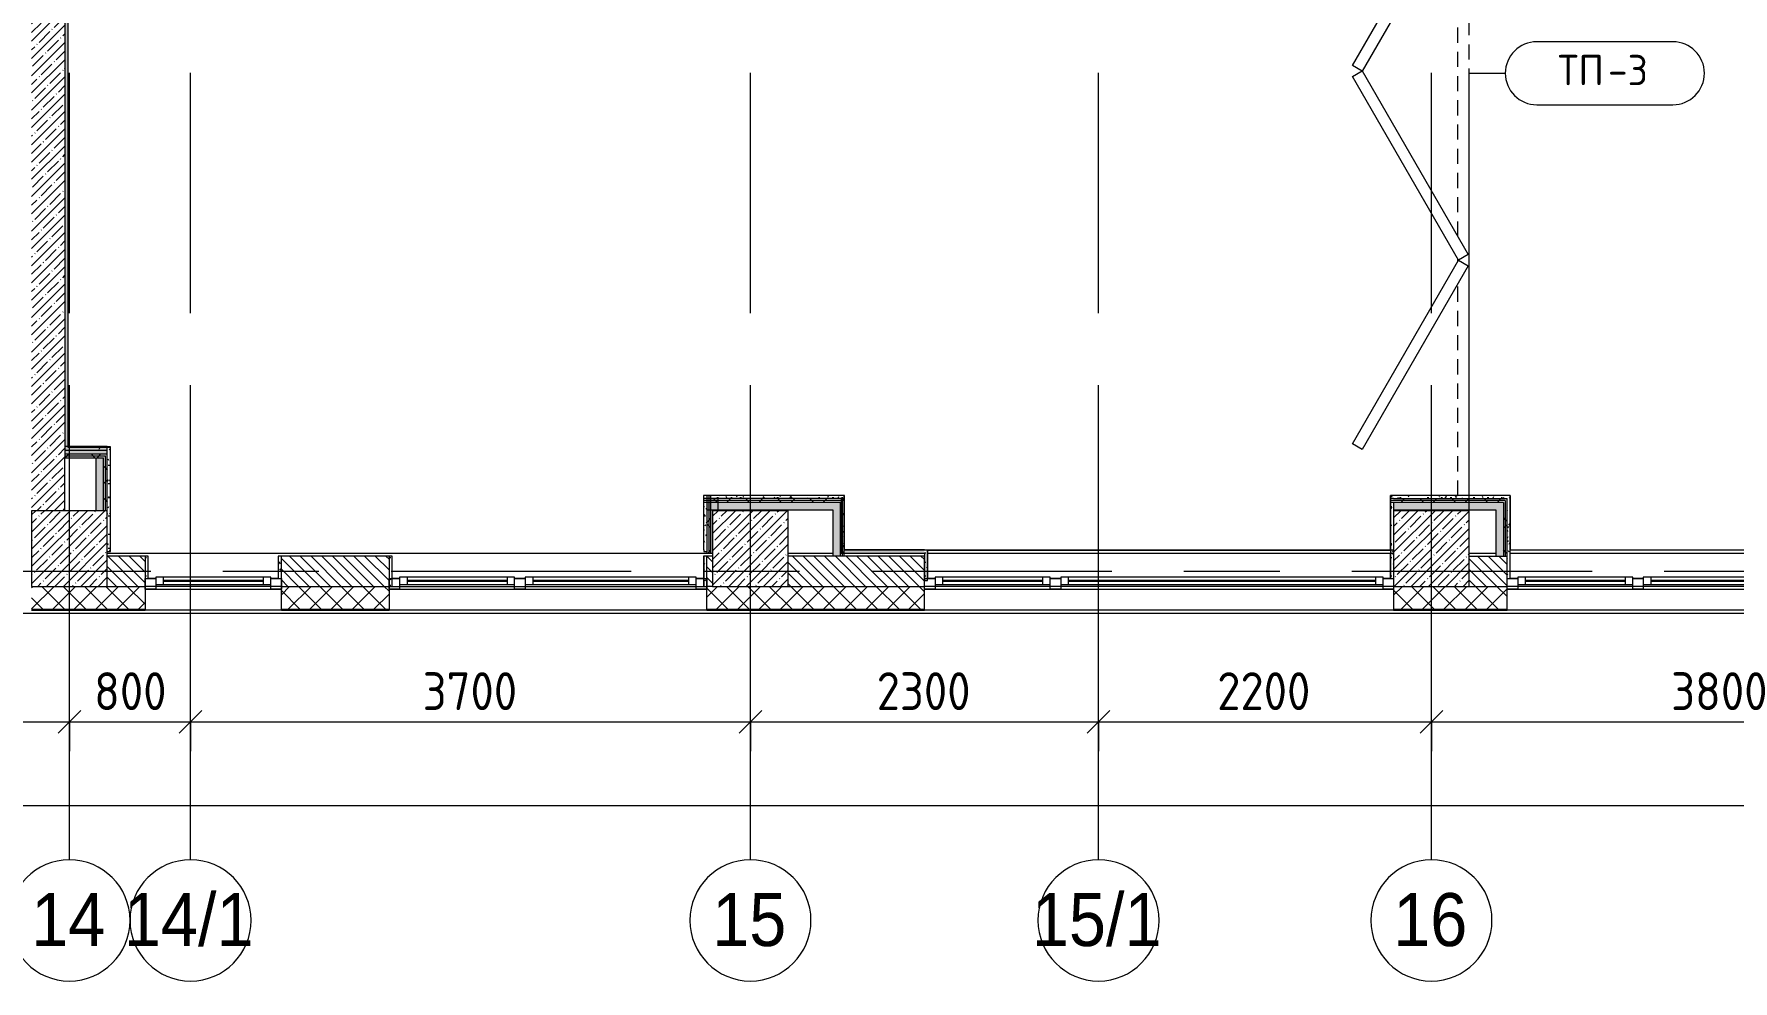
# Model space of a CAD drawing. Header units: millimetres. Extents: x 35848 to 85156, y -2706 to 28205.
# Drawn here: x 47425 to 58653, y -2706 to 3549 of the extents above; entities that cross this region are included whole.
import ezdxf

# ---------------------------------------------------------------- set-up
doc = ezdxf.new("R2010")
doc.units = ezdxf.units.MM
doc.linetypes.add('200_ШТРИХ__ш1_п0_6_', pattern=[160, 100, -60])
doc.linetypes.add('Осевая', pattern=[3175, 635, -476.25, 1587.5, -476.25])
for name, color, linetype, lineweight in [('A-ANNO-DIMS', 7, 'Continuous', 9), ('A-ANNO-DIMS-100', 7, 'Continuous', 9), ('A-DOOR-IDEN', 7, 'Continuous', 9), ('A-GLAZ', 7, 'Continuous', 9), ('A-GLAZ-1', 7, 'Continuous', 13), ('A-WALL', 7, 'Continuous', 9), ('I-WALL', 7, 'Continuous', 9), ('S-COLS', 7, 'Continuous', 9), ('Оси', 7, 'Continuous', 9), ('Оси-1', 7, 'Continuous', 20), ('Оси-2', 7, 'Осевая', 9)]:
    doc.layers.add(name, color=color, linetype=linetype, lineweight=lineweight)
for name, color, linetype, lineweight, true_color in [('A-DOOR-1', 1, 'Continuous', 9, 0xff0000), ('A-DOOR-3', 1, '200_ШТРИХ__ш1_п0_6_', 9, 0xff0000), ('A-DOOR-FRAM-1', 1, 'Continuous', 13, 0xff0000), ('A-WALL-1', 7, 'Continuous', 9, 0x3c3c3c), ('A-WALL-FNSH-1', 7, 'Continuous', 9, 0x3c3c3c)]:
    doc.layers.add(name, color=color, linetype=linetype, lineweight=lineweight, true_color=true_color)
doc.styles.add('Arial', font='arial.ttf', dxfattribs={"width": 0.9, "height": 350})
doc.styles.add('GOST Common', font='GOST_Common.ttf', dxfattribs={"height": 200})
doc.styles.add('ISOCPEUR', font='isocpeur.ttf', dxfattribs={"width": 0.9, "height": 250})
doc.dimstyles.new('ISO-2_5_0_9К_БОЛЬШОЙ', dxfattribs={"dimscale": 304.8, "dimtxt": 248.995294, "dimasz": 0.492126, "dimexe": 0.393701, "dimexo": 0.984252, "dimgap": 0, "dimtad": 1, "dimdec": 0, "dimrnd": 10, "dimzin": 0, "dimdsep": 46, "dimtxsty": 'ISOCPEUR', "dimblk1": 'OBLIQUE', "dimblk2": 'OBLIQUE', "dimsah": 1, "dimcen": 0.09, "dimdle": 0.393701, "dimazin": 0, "dimtfac": 1, "dimtdec": 4, "dimtix": 1, "dimtmove": 0, "dimatfit": 3, "dimfxl": 1, "dimtvp": 1, "dimtolj": 1, "dimtzin": 0, "dimarcsym": 2})
pattern_1 = [(0, (0, 0), (121.92, 30.48), [10.058, -81.382, 10.058, -81.382, -487.68]), (0, (0, 0), (121.92, 30.48), [-182.88, 10.058, -172.822, 10.058, -81.382, -213.36]), (0, (0, 0), (121.92, 30.48), [-457.2, 10.058, -50.902, 10.058, -142.342]), (120, (45.72, 15.24), (-87.356454, 90.345817), [10.058, -81.382, 10.058, -81.382, -487.68]), (120, (45.72, 15.24), (-87.356454, 90.345817), [-182.88, 10.058, -172.822, 10.058, -81.382, -213.36]), (120, (45.72, 15.24), (-87.356454, 90.345817), [-457.2, 10.058, -50.902, 10.058, -142.342]), (240, (60.96, 76.2), (-34.563546, -120.825817), [10.058, -81.382, 10.058, -81.382, -487.68]), (240, (60.96, 76.2), (-34.563546, -120.825817), [-182.88, 10.058, -172.822, 10.058, -81.382, -213.36]), (240, (60.96, 76.2), (-34.563546, -120.825817), [-457.2, 10.058, -50.902, 10.058, -142.342])]
pattern_2 = [(45, (0, 0), (-106.066, 106.066), []), (135, (0, 0), (-106.066, -106.066), [])]

# ---------------------------------------------------------------- blocks, each defined once
blk = doc.blocks.new('BSC_Колонна _Прямоугольная - 500х500-V7-План заполнения и маркировки дверных проемов 1 этажа в осях 12-23')
at = {"layer": 'S-COLS'}
h = blk.add_hatch(dxfattribs=at)
h.set_pattern_fill('FP_9', color=256, style=0, pattern_type=2)
h.set_pattern_definition([(45, (-47660, -150), (-57.02463, 57.02463), []), (45, (-47602.975, -150), (-57.02463, 57.02463), [100.806, -20.161, 3.353, -16.808])])
h.paths.add_polyline_path([(-250, -250), (250, -250), (250, 250), (-250, 250)])
for p, q in [((250, 250), (-250, 250)), ((-250, 250), (-250, -250)), ((250, -250), (250, 250)), ((-250, -250), (250, -250))]:
    blk.add_line(p, q, dxfattribs=at)
blk = doc.blocks.new('BSC_Колонна _Прямоугольная - 500х500-V8-План заполнения и маркировки дверных проемов 1 этажа в осях 12-23')
at = {"layer": 'S-COLS'}
h = blk.add_hatch(dxfattribs=at)
h.set_pattern_fill('FP_10', color=256, style=0, pattern_type=2)
h.set_pattern_definition([(45, (-52160, -150), (-57.02463, 57.02463), []), (45, (-52102.975, -150), (-57.02463, 57.02463), [100.806, -20.161, 3.353, -16.808])])
h.paths.add_polyline_path([(-250, -250), (250, -250), (250, 250), (-250, 250)])
for p, q in [((250, 250), (-250, 250)), ((-250, 250), (-250, -250)), ((250, -250), (250, 250)), ((-250, -250), (250, -250))]:
    blk.add_line(p, q, dxfattribs=at)
blk = doc.blocks.new('120_Окно_СКБ_1Ст - 120_Окно_СКБ_1Ст 900х2500_h_-20664874-План заполнения и маркировки дверных проемов 1 этажа в осях 12-23')
at = {"layer": 'A-GLAZ'}
for p, q in [((450, -57), (-450, -57)), ((-330, -107), (330, -107)), ((-430, -127), (-380, -127)), ((330, -117), (-330, -117)), ((380, -127), (430, -127))]:
    blk.add_line(p, q, dxfattribs=at)
at = {"layer": 'A-GLAZ-1'}
for p, q in [((-450, -127), (-450, -57)), ((-450, -57), (-380, -57)), ((-380, -57), (-380, -127)), ((380, -87), (-380, -87)), ((-380, -87), (-380, -137)), ((-330, -137), (-330, -87)), ((330, -137), (330, -87)), ((380, -127), (380, -57)), ((380, -57), (450, -57)), ((380, -137), (380, -87)), ((450, -57), (450, -127)), ((-380, -127), (-450, -127)), ((-380, -137), (380, -137)), ((450, -127), (380, -127))]:
    blk.add_line(p, q, dxfattribs=at)
blk = doc.blocks.new('120_Окно_СКБ_2Ст - 120_Окно_СКБ_2Ст 2100х2500 _мал створка справа_-22445857-План заполнения и маркировки дверных проемов 1 этажа в осях 12-23')
at = {"layer": 'A-GLAZ'}
for p, q in [((1050, -57), (-1050, -57)), ((-930, -107), (100, -107)), ((270, -107), (930, -107)), ((-1030, -127), (-980, -127)), ((100, -117), (-930, -117)), ((150, -127), (220, -127)), ((930, -117), (270, -117)), ((980, -127), (1030, -127))]:
    blk.add_line(p, q, dxfattribs=at)
at = {"layer": 'A-GLAZ-1'}
for p, q in [((-1050, -127), (-1050, -57)), ((-1050, -57), (-980, -57)), ((-980, -57), (-980, -127)), ((150, -87), (-980, -87)), ((-980, -87), (-980, -137)), ((-930, -137), (-930, -87)), ((100, -137), (100, -87)), ((150, -127), (150, -57)), ((150, -57), (220, -57)), ((150, -137), (150, -87)), ((220, -57), (220, -127)), ((980, -87), (220, -87)), ((220, -87), (220, -137)), ((270, -137), (270, -87)), ((930, -137), (930, -87)), ((980, -127), (980, -57)), ((980, -57), (1050, -57)), ((980, -137), (980, -87)), ((1050, -57), (1050, -127)), ((-980, -127), (-1050, -127)), ((-980, -137), (150, -137)), ((220, -127), (150, -127)), ((220, -137), (980, -137)), ((1050, -127), (980, -127))]:
    blk.add_line(p, q, dxfattribs=at)
blk = doc.blocks.new('120_Окно_СКБ_2Ст - 120_Окно_СКБ_2Ст 3100х2500 _мал_створка слева_-22446080-План заполнения и маркировки дверных проемов 1 этажа в осях 12-23')
at = {"layer": 'A-GLAZ'}
for p, q in [((1550, -57), (-1550, -57)), ((-1430, -107), (600, -107)), ((770, -107), (1430, -107)), ((-1530, -127), (-1480, -127)), ((600, -117), (-1430, -117)), ((650, -127), (720, -127)), ((1430, -117), (770, -117)), ((1480, -127), (1530, -127))]:
    blk.add_line(p, q, dxfattribs=at)
at = {"layer": 'A-GLAZ-1'}
for p, q in [((-1550, -127), (-1550, -57)), ((-1550, -57), (-1480, -57)), ((-1480, -57), (-1480, -127)), ((650, -87), (-1480, -87)), ((-1480, -87), (-1480, -137)), ((-1430, -137), (-1430, -87)), ((600, -137), (600, -87)), ((650, -127), (650, -57)), ((650, -57), (720, -57)), ((650, -137), (650, -87)), ((720, -57), (720, -127)), ((1480, -87), (720, -87)), ((720, -87), (720, -137)), ((770, -137), (770, -87)), ((1430, -137), (1430, -87)), ((1480, -127), (1480, -57)), ((1480, -57), (1550, -57)), ((1480, -137), (1480, -87)), ((1550, -57), (1550, -127)), ((-1480, -127), (-1550, -127)), ((-1480, -137), (650, -137)), ((720, -127), (650, -127)), ((720, -137), (1480, -137)), ((1550, -127), (1480, -127))]:
    blk.add_line(p, q, dxfattribs=at)
blk = doc.blocks.new('120_Окно_СКБ_2Ст - 120_Окно_СКБ_2Ст 2100х2500 _мал створка справа_-V15-План заполнения и маркировки дверных проемов 1 этажа в осях 12-23')
at = {"layer": 'A-GLAZ'}
for p, q in [((1050, -57), (-1050, -57)), ((-930, -107), (100, -107)), ((270, -107), (930, -107)), ((-1050, -127), (-980, -127)), ((100, -117), (-930, -117)), ((150, -127), (220, -127)), ((930, -117), (270, -117)), ((980, -127), (1030, -127))]:
    blk.add_line(p, q, dxfattribs=at)
at = {"layer": 'A-GLAZ-1'}
for p, q in [((-1050, -127), (-1050, -57)), ((-1050, -57), (-980, -57)), ((-980, -57), (-980, -127)), ((150, -87), (-980, -87)), ((-980, -87), (-980, -137)), ((-930, -137), (-930, -87)), ((100, -137), (100, -87)), ((150, -127), (150, -57)), ((150, -57), (220, -57)), ((150, -137), (150, -87)), ((220, -57), (220, -127)), ((980, -87), (220, -87)), ((220, -87), (220, -137)), ((270, -137), (270, -87)), ((930, -137), (930, -87)), ((980, -127), (980, -57)), ((980, -57), (1050, -57)), ((980, -137), (980, -87)), ((1050, -57), (1050, -127)), ((-980, -127), (-1050, -127)), ((-980, -137), (150, -137)), ((220, -127), (150, -127)), ((220, -137), (980, -137)), ((1050, -127), (980, -127))]:
    blk.add_line(p, q, dxfattribs=at)
blk = doc.blocks.new('DOR__перегородка__Прямоугольная - ТП-3_ Вн_ДПГ_6820х3300h-19315679-План заполнения и маркировки дверных проемов 1 этажа в осях 12-23')
at = {"layer": 'A-DOOR-3'}
for p, q in [((6445, 1474), (6816, 1474)), ((6445, 1474), (6445, 288)), ((6520, 1474), (6520, 244)), ((6595, 1474), (6595, 201)), ((6670, 1474), (6670, 158)), ((6745, 1474), (6745, 114)), ((6445, 201), (6445, 75)), ((6520, 158), (6520, 75)), ((6595, 114), (6595, 75)), ((166, 75), (171, 75)), ((166, 0), (171, 0)), ((266, 75), (1664, 75)), ((266, 0), (6816, 0)), ((1814, 75), (1827, 75)), ((1977, 75), (4164, 75)), ((4314, 75), (4325, 75)), ((4475, 75), (6663, 75)), ((6813, 75), (6816, 75))]:
    blk.add_line(p, q, dxfattribs=at)
at = {"layer": 'A-DOOR-FRAM-1'}
for p, q in [((570, 707), (608, 772)), ((1783, 7), (570, 707)), ((608, 772), (1820, 72)), ((1821, 72), (3033, 772)), ((3071, 707), (1858, 7)), ((3033, 772), (3071, 707)), ((3070, 707), (3107, 772)), ((4282, 7), (3070, 707)), ((3107, 772), (4320, 72)), ((4319, 72), (5532, 772)), ((5569, 707), (4357, 7)), ((5532, 772), (5569, 707)), ((5569, 707), (5607, 772)), ((6781, 7), (5569, 707)), ((5607, 772), (6819, 72)), ((1820, 72), (1783, 7)), ((1858, 7), (1821, 72)), ((4320, 72), (4282, 7)), ((4357, 7), (4319, 72)), ((6819, 72), (6781, 7))]:
    blk.add_line(p, q, dxfattribs=at)
blk = doc.blocks.new('BSC_Колонна _Прямоугольная - 500х500-V17-План заполнения и маркировки дверных проемов 1 этажа в осях 12-23')
at = {"layer": 'S-COLS'}
h = blk.add_hatch(dxfattribs=at)
h.set_pattern_fill('FP_27', color=256, style=0, pattern_type=2)
h.set_pattern_definition([(45, (-56660, -150), (-57.02463, 57.02463), []), (45, (-56602.975, -150), (-57.02463, 57.02463), [100.806, -20.161, 3.353, -16.808])])
h.paths.add_polyline_path([(-250, -250), (250, -250), (250, 250), (-250, 250)])
for p, q in [((250, 250), (-250, 250)), ((-250, 250), (-250, -250)), ((250, -250), (250, 250)), ((-250, -250), (250, -250))]:
    blk.add_line(p, q, dxfattribs=at)
blk = doc.blocks.new('Ось сетки - D8-29747960-План заполнения и маркировки дверных проемов 1 этажа в осях 12-23')
at = {"layer": 'Оси-1'}
for start, end in [(360, 180), (180, 360)]:
    blk.add_arc((0, 0), 4, start, end, dxfattribs=at)
blk = doc.blocks.new('DIMBLOCK3-План заполнения и маркировки дверных проемов 1 этажа в осях 12-23')
at = {"layer": 'A-ANNO-DIMS-100'}
for p, q in [((43160, -1188), (43160, -874)), ((47660, -1188), (47660, -874)), ((43160, -994), (47660, -994)), ((43160, -994), (43160, -1188)), ((47660, -994), (47660, -1188))]:
    blk.add_line(p, q, dxfattribs=at)
at = {"layer": 'A-ANNO-DIMS-100', "lineweight": 20}
for p, q in [((43160, -994), (43085, -1069)), ((43160, -994), (43235, -919)), ((47660, -994), (47585, -1069)), ((47660, -994), (47735, -919))]:
    blk.add_line(p, q, dxfattribs=at)
at = {"layer": 'A-ANNO-DIMS-100', "color": 0, "insert": (45082, -667), "char_height": 250, "width": 787.21, "attachment_point": 1, "line_spacing_factor": 1.149209, "style": 'ISOCPEUR'}
blk.add_mtext('4500', dxfattribs=at)
blk = doc.blocks.new('_Oblique')
at = {"color": 0, "linetype": 'ByBlock', "lineweight": -2}
blk.add_line((-0.5, -0.5), (0.5, 0.5), dxfattribs=at)
blk = doc.blocks.new('DIMBLOCK4-План заполнения и маркировки дверных проемов 1 этажа в осях 12-23')
at = {"layer": 'A-ANNO-DIMS-100'}
for p, q in [((47660, -1188), (47660, -874)), ((48460, -1188), (48460, -874)), ((47660, -994), (48460, -994)), ((47660, -994), (47660, -1188)), ((48460, -994), (48460, -1188))]:
    blk.add_line(p, q, dxfattribs=at)
at = {"layer": 'A-ANNO-DIMS-100', "lineweight": 20}
for p, q in [((47660, -994), (47585, -1069)), ((47660, -994), (47735, -919)), ((48460, -994), (48385, -1069)), ((48460, -994), (48535, -919))]:
    blk.add_line(p, q, dxfattribs=at)
at = {"layer": 'A-ANNO-DIMS-100', "color": 0, "insert": (47823, -667), "char_height": 250, "width": 568.86, "attachment_point": 1, "line_spacing_factor": 1.149209, "style": 'ISOCPEUR'}
blk.add_mtext('800', dxfattribs=at)
blk = doc.blocks.new('DIMBLOCK5-План заполнения и маркировки дверных проемов 1 этажа в осях 12-23')
at = {"layer": 'A-ANNO-DIMS-100'}
for p, q in [((48460, -1188), (48460, -874)), ((52160, -1188), (52160, -874)), ((48460, -994), (52160, -994)), ((48460, -994), (48460, -1188)), ((52160, -994), (52160, -1188))]:
    blk.add_line(p, q, dxfattribs=at)
at = {"layer": 'A-ANNO-DIMS-100', "lineweight": 20}
for p, q in [((48460, -994), (48385, -1069)), ((48460, -994), (48535, -919)), ((52160, -994), (52085, -1069)), ((52160, -994), (52235, -919))]:
    blk.add_line(p, q, dxfattribs=at)
at = {"layer": 'A-ANNO-DIMS-100', "color": 0, "insert": (49994, -667), "char_height": 250, "width": 758.48, "attachment_point": 1, "line_spacing_factor": 1.149209, "style": 'ISOCPEUR'}
blk.add_mtext('3700', dxfattribs=at)
blk = doc.blocks.new('DIMBLOCK6-План заполнения и маркировки дверных проемов 1 этажа в осях 12-23')
at = {"layer": 'A-ANNO-DIMS-100'}
for p, q in [((52160, -1188), (52160, -874)), ((54460, -1188), (54460, -874)), ((52160, -994), (54460, -994)), ((52160, -994), (52160, -1188)), ((54460, -994), (54460, -1188))]:
    blk.add_line(p, q, dxfattribs=at)
at = {"layer": 'A-ANNO-DIMS-100', "lineweight": 20}
for p, q in [((52160, -994), (52085, -1069)), ((52160, -994), (52235, -919)), ((54460, -994), (54385, -1069)), ((54460, -994), (54535, -919))]:
    blk.add_line(p, q, dxfattribs=at)
at = {"layer": 'A-ANNO-DIMS-100', "color": 0, "insert": (52994, -667), "char_height": 250, "width": 758.48, "attachment_point": 1, "line_spacing_factor": 1.149209, "style": 'ISOCPEUR'}
blk.add_mtext('2300', dxfattribs=at)
blk = doc.blocks.new('DIMBLOCK7-План заполнения и маркировки дверных проемов 1 этажа в осях 12-23')
at = {"layer": 'A-ANNO-DIMS-100'}
for p, q in [((54460, -1188), (54460, -874)), ((56660, -1188), (56660, -874)), ((54460, -994), (56660, -994)), ((54460, -994), (54460, -1188)), ((56660, -994), (56660, -1188))]:
    blk.add_line(p, q, dxfattribs=at)
at = {"layer": 'A-ANNO-DIMS-100', "lineweight": 20}
for p, q in [((54460, -994), (54385, -1069)), ((54460, -994), (54535, -919)), ((56660, -994), (56585, -1069)), ((56660, -994), (56735, -919))]:
    blk.add_line(p, q, dxfattribs=at)
at = {"layer": 'A-ANNO-DIMS-100', "color": 0, "insert": (55244, -667), "char_height": 250, "width": 758.48, "attachment_point": 1, "line_spacing_factor": 1.149209, "style": 'ISOCPEUR'}
blk.add_mtext('2200', dxfattribs=at)
blk = doc.blocks.new('DIMBLOCK8-План заполнения и маркировки дверных проемов 1 этажа в осях 12-23')
at = {"layer": 'A-ANNO-DIMS-100'}
for p, q in [((56660, -1188), (56660, -874)), ((60460, -1188), (60460, -874)), ((56660, -994), (60460, -994)), ((56660, -994), (56660, -1188)), ((60460, -994), (60460, -1188))]:
    blk.add_line(p, q, dxfattribs=at)
at = {"layer": 'A-ANNO-DIMS-100', "lineweight": 20}
for p, q in [((56660, -994), (56585, -1069)), ((56660, -994), (56735, -919)), ((60460, -994), (60385, -1069)), ((60460, -994), (60535, -919))]:
    blk.add_line(p, q, dxfattribs=at)
at = {"layer": 'A-ANNO-DIMS-100', "color": 0, "insert": (58244, -667), "char_height": 250, "width": 758.48, "attachment_point": 1, "line_spacing_factor": 1.149209, "style": 'ISOCPEUR'}
blk.add_mtext('3800', dxfattribs=at)
blk = doc.blocks.new('М_двери - Типоразмер_рамка-25223575-План заполнения и маркировки дверных проемов 1 этажа в осях 12-23')
at = {"layer": 'A-DOOR-IDEN'}
for p, q in [((4.5, 2.08), (-4.5, 2.08)), ((-4.5, -2.08), (4.5, -2.08))]:
    blk.add_line(p, q, dxfattribs=at)
for centre, start, end in [((-4.5, 0), 90, 270), ((4.5, 0), 270, 90)]:
    blk.add_arc(centre, 2.08, start, end, dxfattribs=at)
blk = doc.blocks.new('DIMBLOCK64-План заполнения и маркировки дверных проемов 1 этажа в осях 12-23')
at = {"layer": 'A-ANNO-DIMS-100'}
for p, q in [((38760, -1740), (38760, -1426)), ((84560, -1740), (84560, -1426)), ((38640, -1546), (84680, -1546)), ((38760, -1546), (38760, -1740)), ((84560, -1546), (84560, -1740))]:
    blk.add_line(p, q, dxfattribs=at)
at = {"layer": 'A-ANNO-DIMS-100', "lineweight": 20}
for p, q in [((38760, -1546), (38685, -1621)), ((38760, -1546), (38835, -1471)), ((84560, -1546), (84485, -1621)), ((84560, -1546), (84635, -1471))]:
    blk.add_line(p, q, dxfattribs=at)
at = {"layer": 'A-ANNO-DIMS-100', "color": 0, "insert": (61253, -1219), "char_height": 250, "width": 976.83, "attachment_point": 1, "line_spacing_factor": 1.149209, "style": 'ISOCPEUR'}
blk.add_mtext('45800', dxfattribs=at)

msp = doc.modelspace()

# ---------------------------------------------------------------- hatches: boundary and pattern name
at = {"layer": 'A-WALL'}
h = msp.add_hatch(dxfattribs=at)
h.set_pattern_fill('FP_21', color=256, style=0, pattern_type=2)
h.set_pattern_definition([(135, (0, 0), (-35.35534, -35.35534), [])])
h.paths.add_polyline_path([(56910, -100), (57160, -100), (57160, 100), (56910, 100), (56910, -33.3)])
h.paths.add_polyline_path([(60010, -100), (60010, 100), (59260, 100), (59260, -100)])
h.paths.add_polyline_path([(65160, -100), (65410, -100), (65410, 100), (65160, 100)])
h.paths.add_polyline_path([(61410, -100), (61610, -100), (61610, 100), (61410, 100), (61410, -42.9)])
h.paths.add_polyline_path([(64260, -100), (64260, 100), (63710, 100), (63710, -100)])
h.paths.add_polyline_path([(53310, -100), (53310, 100), (52410, 100), (52410, -100), (52884.3, -100)])
h.paths.add_polyline_path([(49060, -100), (49771.5, -100), (49771.5, 100), (49060, 100)])
h.paths.add_polyline_path([(47910, -100), (48160, -100), (48160, 100), (47910, 100)])
h.paths.add_polyline_path([(51871.5, -100), (51910, -100), (51910, 100), (51871.5, 100)])
h = msp.add_hatch(dxfattribs=at)
h.set_pattern_fill('FP_17', color=256, style=0, pattern_type=2)
h.set_pattern_definition([(45, (0, 0), (-70.71068, 70.71068), []), (135, (0, 0), (-70.71068, -70.71068), [])])
h.paths.add_polyline_path([(59260, -250), (60010, -250), (60010, -100), (59260, -100)])
h.paths.add_polyline_path([(75700, -250), (75700, -100), (73980, -100), (73980, -250), (75397.4, -250)])
h.paths.add_polyline_path([(60910, -250), (61610, -250), (61610, -100), (60910, -100)])
h.paths.add_polyline_path([(56910, -250), (57160, -250), (57160, -100), (56410, -100), (56410, -250)])
h.paths.add_polyline_path([(64260, -250), (64260, -100), (63710, -100), (63710, -250)])
h.paths.add_polyline_path([(72280, -250), (72280, -100), (71560, -100), (71560, -250), (71766.2, -250)])
h.paths.add_polyline_path([(65410, -250), (66160, -250), (66160, -100), (65160, -100), (65160, -250)])
h.paths.add_polyline_path([(70313.8, -250), (70660, -250), (70660, -100), (67060, -100), (67060, -250), (67408.9, -250)])
h.paths.add_polyline_path([(48160, -250), (48160, -100), (47410, -100), (47410, -250), (47910, -250)])
h.paths.add_polyline_path([(49771.5, -250), (49771.5, -100), (49060, -100), (49060, -250)])
h.paths.add_polyline_path([(51871.5, -250), (53310, -250), (53310, -100), (51871.5, -100)])
h.paths.add_polyline_path([(44169.6, -250), (44310, -250), (44310, -100), (42737.5, -100), (42737.5, -250), (43443.4, -250)])
h.paths.add_polyline_path([(40637.5, -250), (40637.5, -100), (39940, -100), (39940, -250)])
h.paths.add_polyline_path([(39040, -250), (39040, -100), (38672.7, -100), (38672.7, -250)])
at = {"layer": 'I-WALL'}
h = msp.add_hatch(dxfattribs=at)
h.set_pattern_fill('FP_1', color=256, style=0, pattern_type=2)
h.set_pattern_definition([(45, (0, 0), (-57.02463, 57.02463), []), (45, (57.025, 0), (-57.02463, 57.02463), [100.806, -20.161, 3.353, -16.808])])
h.paths.add_polyline_path([(47630, 400), (47630, 7400), (47410, 7400), (47410, 400)])
h = msp.add_hatch(dxfattribs=at)
h.set_pattern_fill('FP_58', color=256, style=0, pattern_type=2)
h.set_pattern_definition(pattern_1)
h.paths.add_polyline_path([(47650, 800), (47650, 7400), (47630, 7400), (47630, 800)])
for points in [[(47910, 775), (47910, 825), (47630, 825), (47630, 775)], [(47835, 400), (47885, 400), (47885, 750), (47835, 750), (47835, 441.3)], [(52705, 405), (52705, 455), (51871.5, 455), (51871.5, 405)], [(51896.5, 120), (51910, 120), (51910, 400), (51946.5, 400), (51946.5, 480), (51896.5, 480), (51896.5, 441.3)], [(52755, 100), (52755, 455), (52705, 455), (52705, 100)], [(56410, 405), (57085, 405), (57085, 455), (56410, 455), (56410, 441.3)], [(57085, 100), (57135, 100), (57135, 455), (57085, 455), (57085, 405)]]:
    msp.add_hatch(color=256, dxfattribs=at).paths.add_polyline_path(points)
h = msp.add_hatch(dxfattribs=at)
h.set_pattern_fill('FP_58', color=256, style=0, pattern_type=2)
h.set_pattern_definition(pattern_1)
h.paths.add_polyline_path([(47930, 800), (47930, 820), (47650, 820), (47650, 800), (47910, 800)])
h = msp.add_hatch(dxfattribs=at)
h.set_pattern_fill('FP_58', color=256, style=0, pattern_type=2)
h.set_pattern_definition(pattern_1)
h.paths.add_polyline_path([(47910, 130), (47930, 130), (47930, 800), (47910, 800), (47910, 400)])
h = msp.add_hatch(dxfattribs=at)
h.set_pattern_fill('FP_59', color=256, style=0, pattern_type=2)
h.set_pattern_definition(pattern_2)
h.paths.add_polyline_path([(47910, 762.5), (47910, 775), (47630, 775), (47630, 762.5), (47897.5, 762.5)])
h = msp.add_hatch(dxfattribs=at)
h.set_pattern_fill('FP_59', color=256, style=0, pattern_type=2)
h.set_pattern_definition(pattern_2)
h.paths.add_polyline_path([(47630, 750), (47897.5, 750), (47897.5, 762.5), (47630, 762.5)])
h = msp.add_hatch(dxfattribs=at)
h.set_pattern_fill('FP_59', color=256, style=0, pattern_type=2)
h.set_pattern_definition(pattern_2)
h.paths.add_polyline_path([(47897.5, 400), (47897.5, 750), (47885, 750), (47885, 400)])
h = msp.add_hatch(dxfattribs=at)
h.set_pattern_fill('FP_59', color=256, style=0, pattern_type=2)
h.set_pattern_definition(pattern_2)
h.paths.add_polyline_path([(47910, 400), (47910, 762.5), (47897.5, 762.5), (47897.5, 400)])
h = msp.add_hatch(dxfattribs=at)
h.set_pattern_fill('FP_58', color=256, style=0, pattern_type=2)
h.set_pattern_definition(pattern_1)
h.paths.add_polyline_path([(51851.5, 130), (51871.5, 130), (51871.5, 455), (51851.5, 455), (51851.5, 433.4)])
h.paths.add_polyline_path([(51871.5, 480), (51871.5, 500), (51851.5, 500), (51851.5, 480)])
h = msp.add_hatch(dxfattribs=at)
h.set_pattern_fill('FP_59', color=256, style=0, pattern_type=2)
h.set_pattern_definition(pattern_2)
h.paths.add_polyline_path([(51871.5, 467.5), (52767.5, 467.5), (52767.5, 480), (51851.5, 480), (51851.5, 467.5)])
h = msp.add_hatch(dxfattribs=at)
h.set_pattern_fill('FP_59', color=256, style=0, pattern_type=2)
h.set_pattern_definition(pattern_2)
h.paths.add_polyline_path([(51851.5, 455), (52755, 455), (52755, 467.5), (51851.5, 467.5)])
h = msp.add_hatch(dxfattribs=at)
h.set_pattern_fill('FP_59', color=256, style=0, pattern_type=2)
h.set_pattern_definition(pattern_2)
h.paths.add_polyline_path([(51884, 120), (51884, 500), (51871.5, 500), (51871.5, 120)])
h = msp.add_hatch(dxfattribs=at)
h.set_pattern_fill('FP_59', color=256, style=0, pattern_type=2)
h.set_pattern_definition(pattern_2)
h.paths.add_polyline_path([(51896.5, 120), (51896.5, 500), (51884, 500), (51884, 120)])
h = msp.add_hatch(dxfattribs=at)
h.set_pattern_fill('FP_58', color=256, style=0, pattern_type=2)
h.set_pattern_definition(pattern_1)
h.paths.add_polyline_path([(52780, 480), (52780, 500), (51896.5, 500), (51896.5, 480), (52760, 480)])
h = msp.add_hatch(dxfattribs=at)
h.set_pattern_fill('FP_59', color=256, style=0, pattern_type=2)
h.set_pattern_definition(pattern_2)
h.paths.add_polyline_path([(52755, 100), (52767.5, 100), (52767.5, 467.5), (52755, 467.5), (52755, 441.3)])
h = msp.add_hatch(dxfattribs=at)
h.set_pattern_fill('FP_58', color=256, style=0, pattern_type=2)
h.set_pattern_definition(pattern_1)
h.paths.add_polyline_path([(52780, 120), (52780, 480), (52760, 480), (52760, 120)])
h = msp.add_hatch(dxfattribs=at)
h.set_pattern_fill('FP_59', color=256, style=0, pattern_type=2)
h.set_pattern_definition(pattern_2)
h.paths.add_polyline_path([(52767.5, 100), (52780, 100), (52780, 480), (52767.5, 480), (52767.5, 441.3)])
h = msp.add_hatch(dxfattribs=at)
h.set_pattern_fill('FP_58', color=256, style=0, pattern_type=2)
h.set_pattern_definition(pattern_1)
h.paths.add_polyline_path([(56410, 140), (56410, 455), (56390, 455), (56390, 140)])
h.paths.add_polyline_path([(56410, 480), (56410, 500), (56390, 500), (56390, 480)])
h = msp.add_hatch(dxfattribs=at)
h.set_pattern_fill('FP_59', color=256, style=0, pattern_type=2)
h.set_pattern_definition(pattern_2)
h.paths.add_polyline_path([(56410, 467.5), (57147.5, 467.5), (57147.5, 480), (56390, 480), (56390, 467.5)])
h = msp.add_hatch(dxfattribs=at)
h.set_pattern_fill('FP_59', color=256, style=0, pattern_type=2)
h.set_pattern_definition(pattern_2)
h.paths.add_polyline_path([(56410, 455), (57135, 455), (57135, 467.5), (56390, 467.5), (56390, 455)])
h = msp.add_hatch(dxfattribs=at)
h.set_pattern_fill('FP_58', color=256, style=0, pattern_type=2)
h.set_pattern_definition(pattern_1)
h.paths.add_polyline_path([(57160, 480), (57180, 480), (57180, 500), (56410, 500), (56410, 480), (57085, 480)])
h = msp.add_hatch(dxfattribs=at)
h.set_pattern_fill('FP_59', color=256, style=0, pattern_type=2)
h.set_pattern_definition(pattern_2)
h.paths.add_polyline_path([(57135, 100), (57147.5, 100), (57147.5, 467.5), (57135, 467.5), (57135, 441.3)])
h = msp.add_hatch(dxfattribs=at)
h.set_pattern_fill('FP_59', color=256, style=0, pattern_type=2)
h.set_pattern_definition(pattern_2)
h.paths.add_polyline_path([(57147.5, 100), (57160, 100), (57160, 480), (57147.5, 480), (57147.5, 441.3)])
h = msp.add_hatch(dxfattribs=at)
h.set_pattern_fill('FP_58', color=256, style=0, pattern_type=2)
h.set_pattern_definition(pattern_1)
h.paths.add_polyline_path([(57160, -48), (57180, -48), (57180, 480), (57160, 480), (57160, 441.3)])
h = msp.add_hatch(dxfattribs=at)
h.set_pattern_fill('FP_58', color=256, style=0, pattern_type=2)
h.set_pattern_definition(pattern_1)
h.paths.add_polyline_path([(56390, 120), (56410, 120), (56410, 140), (56389, 140), (56389, 120)])
h.paths.add_polyline_path([(52884.3, 120), (53310, 120), (53310, 140), (52780, 140), (52780, 120)])
h = msp.add_hatch(dxfattribs=at)
h.set_pattern_fill('FP_58', color=256, style=0, pattern_type=2)
h.set_pattern_definition(pattern_1)
h.paths.add_polyline_path([(53330, -60), (53330, 140), (53310, 140), (53310, -60)])
h = msp.add_hatch(dxfattribs=at)
h.set_pattern_fill('FP_58', color=256, style=0, pattern_type=2)
h.set_pattern_definition(pattern_1)
h.paths.add_polyline_path([(56390, -48), (56410, -48), (56410, 140), (56390, 140)])
h = msp.add_hatch(dxfattribs=at)
h.set_pattern_fill('FP_58', color=256, style=0, pattern_type=2)
h.set_pattern_definition(pattern_1)
h.paths.add_polyline_path([(48160, -48), (48180, -48), (48180, 100), (48160, 100)])
h = msp.add_hatch(dxfattribs=at)
h.set_pattern_fill('FP_58', color=256, style=0, pattern_type=2)
h.set_pattern_definition(pattern_1)
h.paths.add_polyline_path([(49040, -48), (49060, -48), (49060, 100), (49040, 100)])
h = msp.add_hatch(dxfattribs=at)
h.set_pattern_fill('FP_58', color=256, style=0, pattern_type=2)
h.set_pattern_definition(pattern_1)
h.paths.add_polyline_path([(49771.5, -100), (49791.5, -100), (49791.5, 100), (49771.5, 100)])
h = msp.add_hatch(dxfattribs=at)
h.set_pattern_fill('FP_58', color=256, style=0, pattern_type=2)
h.set_pattern_definition(pattern_1)
h.paths.add_polyline_path([(51851.5, -100), (51871.5, -100), (51871.5, 100), (51851.5, 100)])

# ---------------------------------------------------------------- linework, layer by layer
at = {"layer": 'A-DOOR-IDEN'}
for p, q in [((56910, 3289), (57148.3, 3289)), ((56910, 233.9), (56910, 3289))]:
    msp.add_line(p, q, dxfattribs=at)
at = {"layer": 'A-WALL'}
for p, q in [((47650, 7380), (47650, 820)), ((47630, 825), (47630, 750)), ((47650, 820), (47930, 820)), ((47630, 775), (47910, 775)), ((47630, 762.5), (47897.5, 762.5)), ((47885, 400), (47885, 750)), ((47897.5, 400), (47897.5, 762.5)), ((52767.5, 467.5), (51851.5, 467.5)), ((52755, 455), (51851.5, 455)), ((51884, 500), (51884, 120)), ((51896.5, 500), (51896.5, 120)), ((52755, 100), (52755, 455)), ((52767.5, 100), (52767.5, 467.5)), ((57147.5, 467.5), (56390, 467.5)), ((57135, 455), (56390, 455)), ((56410, 455), (56410, 400)), ((57135, 455), (57135, 100)), ((57147.5, 467.5), (57147.5, 100)), ((47910, -100), (48160, -100)), ((49060, -100), (49771.5, -100)), ((49791.5, -100), (51851.5, -100)), ((51910, -100), (51871.5, -100)), ((52410, -100), (53310, -100)), ((56910, -100), (57160, -100)), ((72280, -280), (38672.7, -280)), ((47410, -250), (48160, -250)), ((47410, -253), (48160, -253)), ((49060, -258), (48160, -258)), ((49060, -250), (49771.5, -250)), ((49060, -253), (49771.5, -253)), ((51871.5, -258), (49771.5, -258)), ((51871.5, -250), (53310, -250)), ((51871.5, -253), (53310, -253)), ((56410, -258), (53310, -258)), ((56410, -250), (57160, -250)), ((56410, -253), (57160, -253)), ((59260, -258), (57160, -258))]:
    msp.add_line(p, q, dxfattribs=at)
at = {"layer": 'A-WALL-1'}
for p, q in [((47630, 7400), (47630, 825)), ((47910, 825), (47630, 825)), ((47630, 800), (47910, 800)), ((47910, 400), (47910, 825)), ((47930, 130), (47930, 820)), ((47630, 400), (47630, 750)), ((47630, 750), (47885, 750)), ((47835, 750), (47835, 400)), ((52780, 500), (51851.5, 500)), ((52780, 480), (51851.5, 480)), ((51871.5, 500), (51871.5, 120)), ((51946.5, 400), (51946.5, 480)), ((52760, 480), (52760, 120)), ((52780, 100), (52780, 500)), ((57180, 500), (56390, 500)), ((56410, 480), (56390, 480)), ((56410, 480), (57160, 480)), ((57160, -250), (57160, 480)), ((51871.5, 405), (52705, 405)), ((52705, 405), (52705, 100)), ((56410, 405), (57085, 405)), ((57085, 405), (57085, 100)), ((47910, 130), (47930, 130)), ((51851.5, 140.5), (51851.5, 130)), ((51851.5, 130), (51871.5, 130)), ((51871.5, 120), (51910, 120)), ((52760, 120), (53310, 120)), ((53310, 140), (52780, 140)), ((53330, 140), (53310, 140)), ((53310, 120), (53310, -60)), ((53330, -60), (53330, 140)), ((56410, 140), (56389, 140)), ((56389, 140), (56389, 120)), ((56389, 120), (56410, 120)), ((56390, 141), (56390, 120)), ((57180, -48), (57180, 141)), ((48160, 100), (47910, 100)), ((48160, 100), (48160, -250)), ((48180, 100), (48160, 100)), ((48180, -48), (48180, 100)), ((49040, 100), (49040, -48)), ((49060, 100), (49040, 100)), ((49771.5, 100), (49060, 100)), ((49060, -250), (49060, 100)), ((49771.5, 100), (49771.5, -250)), ((49791.5, 100), (49771.5, 100)), ((49791.5, -100), (49791.5, 100)), ((51851.5, 100), (51851.5, -100)), ((51871.5, 100), (51851.5, 100)), ((51910, 100), (51871.5, 100)), ((51871.5, -250), (51871.5, 100)), ((53310, 100), (52410, 100)), ((53310, -250), (53310, 100)), ((56910, 100), (57160, 100)), ((48160, -48), (48180, -48)), ((49040, -48), (49060, -48)), ((49771.5, -100), (49791.5, -100)), ((51851.5, -100), (51871.5, -100)), ((53310, -60), (53330, -60)), ((56390, -48), (56410, -48)), ((56410, -100), (56410, -250)), ((57160, -48), (57180, -48))]:
    msp.add_line(p, q, dxfattribs=at)
at = {"layer": 'A-WALL-FNSH-1'}
for p, q in [((47651, 821), (47651, 7379)), ((47931, 821), (47651, 821)), ((47931, 130), (47931, 821)), ((51850.5, 501), (51850.5, 140.5)), ((52781, 501), (51850.5, 501)), ((51851.5, 140.5), (51851.5, 500)), ((52781, 141), (52781, 501)), ((56389, 501), (56389, 141)), ((57181, 501), (56389, 501)), ((56390, 141), (56390, 500)), ((57180, 500), (57180, 141)), ((57181, 141), (57181, 501)), ((47930, 130), (47931, 130)), ((51850.5, 140.5), (51851.5, 140.5)), ((53310, 141), (52781, 141)), ((53310, 140), (53310, 141)), ((53330, 140), (53330, -48)), ((53331, 140), (53330, 140)), ((53331, -48), (53331, 140)), ((56389, 141), (56390, 141)), ((56389, 120), (56389, -48)), ((56390, -48), (56390, 120)), ((57180, 141), (57181, 141)), ((48181, 100), (48180, 100)), ((48181, -48), (48181, 100)), ((49039, 100), (49039, -48)), ((49040, 100), (49039, 100)), ((49792.5, 100), (49791.5, 100)), ((49792.5, -100), (49792.5, 100)), ((51850.5, 100), (51850.5, -100)), ((51851.5, 100), (51850.5, 100)), ((48180, -48), (48181, -48)), ((49039, -48), (49040, -48)), ((49791.5, -100), (49792.5, -100)), ((51850.5, -100), (51851.5, -100)), ((53330, -48), (53331, -48)), ((56389, -48), (56390, -48)), ((47410, -258), (48160, -258)), ((48160, -258), (48160, -250)), ((49060, -250), (49060, -258)), ((49060, -258), (49771.5, -258)), ((49771.5, -258), (49771.5, -250)), ((51871.5, -250), (51871.5, -258)), ((51871.5, -258), (53310, -258)), ((53310, -258), (53310, -250)), ((56410, -250), (56410, -258)), ((56410, -258), (57160, -258)), ((57160, -258), (57160, -250))]:
    msp.add_line(p, q, dxfattribs=at)
at = {"layer": 'I-WALL'}
for p, q in [((47910, 120), (51871.5, 120)), ((52410, 120), (52705, 120)), ((53310, 141), (56389, 141)), ((53330, 140), (56389, 140)), ((53330, 120), (56389, 120)), ((56910, 120), (57085, 120)), ((57180, 120), (59240, 120)), ((57181, 141), (57181, 140)), ((57181, 141), (59260, 141)), ((59260, 140), (57181, 140)), ((49060, -100), (48160, -100)), ((56410, -100), (53310, -100)), ((59260, -100), (57160, -100))]:
    msp.add_line(p, q, dxfattribs=at)
at = {"layer": 'Оси'}
for p, q in [((47660, -1906.3), (47660, 593.7)), ((48460, -1906.3), (48460, 593.7)), ((52160, -1906.3), (52160, 593.7)), ((54460, -1906.3), (54460, 593.7)), ((56660, -1906.3), (56660, 593.7))]:
    msp.add_line(p, q, dxfattribs=at)
at = {"layer": 'Оси-2'}
for p, q in [((47660, 593.7), (47660, 24898.1)), ((48460, 593.7), (48460, 24898.1)), ((52160, 593.7), (52160, 24898.1)), ((54460, 593.7), (54460, 24898.1)), ((56660, 593.7), (56660, 24898.1)), ((39148.5, 0), (82060, 0))]:
    msp.add_line(p, q, dxfattribs=at)

# ---------------------------------------------------------------- block references
at = {"layer": 'A-DOOR-1', "rotation": 89.99999999999955}
msp.add_blockref('DOR__перегородка__Прямоугольная - ТП-3_ Вн_ДПГ_6820х3300h-19315679-План заполнения и маркировки дверных проемов 1 этажа в осях 12-23', (56910, 233.9), dxfattribs=at)
at = {"layer": 'A-DOOR-IDEN', "xscale": 99.99999999999993, "yscale": 99.99999999999993, "zscale": 99.99999999999993}
msp.add_blockref('М_двери - Типоразмер_рамка-25223575-План заполнения и маркировки дверных проемов 1 этажа в осях 12-23', (57805.9, 3289), dxfattribs=at)
at = {"layer": 'A-GLAZ', "rotation": 180}
for name, p in [('120_Окно_СКБ_1Ст - 120_Окно_СКБ_1Ст 900х2500_h_-20664874-План заполнения и маркировки дверных проемов 1 этажа в осях 12-23', (48610, -175)), ('120_Окно_СКБ_2Ст - 120_Окно_СКБ_2Ст 2100х2500 _мал створка справа_-22445857-План заполнения и маркировки дверных проемов 1 этажа в осях 12-23', (50821.5, -175)), ('120_Окно_СКБ_2Ст - 120_Окно_СКБ_2Ст 3100х2500 _мал_створка слева_-22446080-План заполнения и маркировки дверных проемов 1 этажа в осях 12-23', (54860, -175)), ('120_Окно_СКБ_2Ст - 120_Окно_СКБ_2Ст 2100х2500 _мал створка справа_-V15-План заполнения и маркировки дверных проемов 1 этажа в осях 12-23', (58210, -175))]:
    msp.add_blockref(name, p, dxfattribs=at)
at = {"layer": 'S-COLS'}
for name, p in [('BSC_Колонна _Прямоугольная - 500х500-V7-План заполнения и маркировки дверных проемов 1 этажа в осях 12-23', (47660, 150)), ('BSC_Колонна _Прямоугольная - 500х500-V8-План заполнения и маркировки дверных проемов 1 этажа в осях 12-23', (52160, 150)), ('BSC_Колонна _Прямоугольная - 500х500-V17-План заполнения и маркировки дверных проемов 1 этажа в осях 12-23', (56660, 150))]:
    msp.add_blockref(name, p, dxfattribs=at)
at = {"layer": 'Оси-1', "xscale": 99.99999999999993, "yscale": 99.99999999999993, "zscale": 99.99999999999993}
for p in [(47660, -2306.3), (48460, -2306.3), (52160, -2306.3), (54460, -2306.3), (56660, -2306.3)]:
    msp.add_blockref('Ось сетки - D8-29747960-План заполнения и маркировки дверных проемов 1 этажа в осях 12-23', p, dxfattribs=at)

# ---------------------------------------------------------------- texts
at = {"layer": 'A-DOOR-IDEN', "char_height": 200, "attachment_point": 1, "style": 'GOST Common'}
for s, insert, width in [('ТП', (57495.6, 3410.3), 400.844), ('-3', (57826.4, 3410.3), 344.726)]:
    msp.add_mtext(s, dxfattribs=dict(at, insert=insert, width=width))
at = {"layer": 'Оси', "char_height": 350, "attachment_point": 1, "style": 'Arial'}
for s, insert, width in [('14', (47407.4, -2125.6), 606.076), ('14/1', (48019.7, -2125.6), 1060.633), ('15', (51907.4, -2125.6), 606.076), ('15/1', (54019.7, -2125.6), 1060.633), ('16', (56407.4, -2125.6), 606.076)]:
    msp.add_mtext(s, dxfattribs=dict(at, insert=insert, width=width))

# ---------------------------------------------------------------- dimensions: what is measured, and where the dimension line sits
at = {"layer": 'A-ANNO-DIMS'}
for base, p1, p2, override, picture, middle in [((47660, -994), (43160, -888), (47660, -888), {"dimpost": '<>', "dimfxl": 4500}, 'DIMBLOCK3-План заполнения и маркировки дверных проемов 1 этажа в осях 12-23', (45410, -869)), ((48460, -994), (47660, -888), (48460, -888), {"dimpost": '<>', "dimfxl": 800}, 'DIMBLOCK4-План заполнения и маркировки дверных проемов 1 этажа в осях 12-23', (48060, -869)), ((52160, -994), (48460, -888), (52160, -888), {"dimpost": '<>', "dimfxl": 3700}, 'DIMBLOCK5-План заполнения и маркировки дверных проемов 1 этажа в осях 12-23', (50310, -869)), ((54460, -994), (52160, -888), (54460, -888), {"dimpost": '<>', "dimfxl": 2300}, 'DIMBLOCK6-План заполнения и маркировки дверных проемов 1 этажа в осях 12-23', (53310, -869)), ((56660, -994), (54460, -888), (56660, -888), {"dimpost": '<>', "dimfxl": 2200}, 'DIMBLOCK7-План заполнения и маркировки дверных проемов 1 этажа в осях 12-23', (55560, -869)), ((60460, -994), (56660, -888), (60460, -888), {"dimpost": '<>', "dimfxl": 3800}, 'DIMBLOCK8-План заполнения и маркировки дверных проемов 1 этажа в осях 12-23', (58560, -869)), ((84560, -1545.6), (38760, -1439.5), (84560, -1439.5), {"dimpost": '<>', "dimfxl": 45800}, 'DIMBLOCK64-План заполнения и маркировки дверных проемов 1 этажа в осях 12-23', (61660, -1420.6))]:
    dim = msp.add_linear_dim(base=base, p1=p1, p2=p2, dimstyle='ISO-2_5_0_9К_БОЛЬШОЙ', override=override, dxfattribs=at)
    dim.commit()
    dim.dimension.update_dxf_attribs({"geometry": picture, "text_midpoint": middle})

doc.saveas('drawing.dxf')
